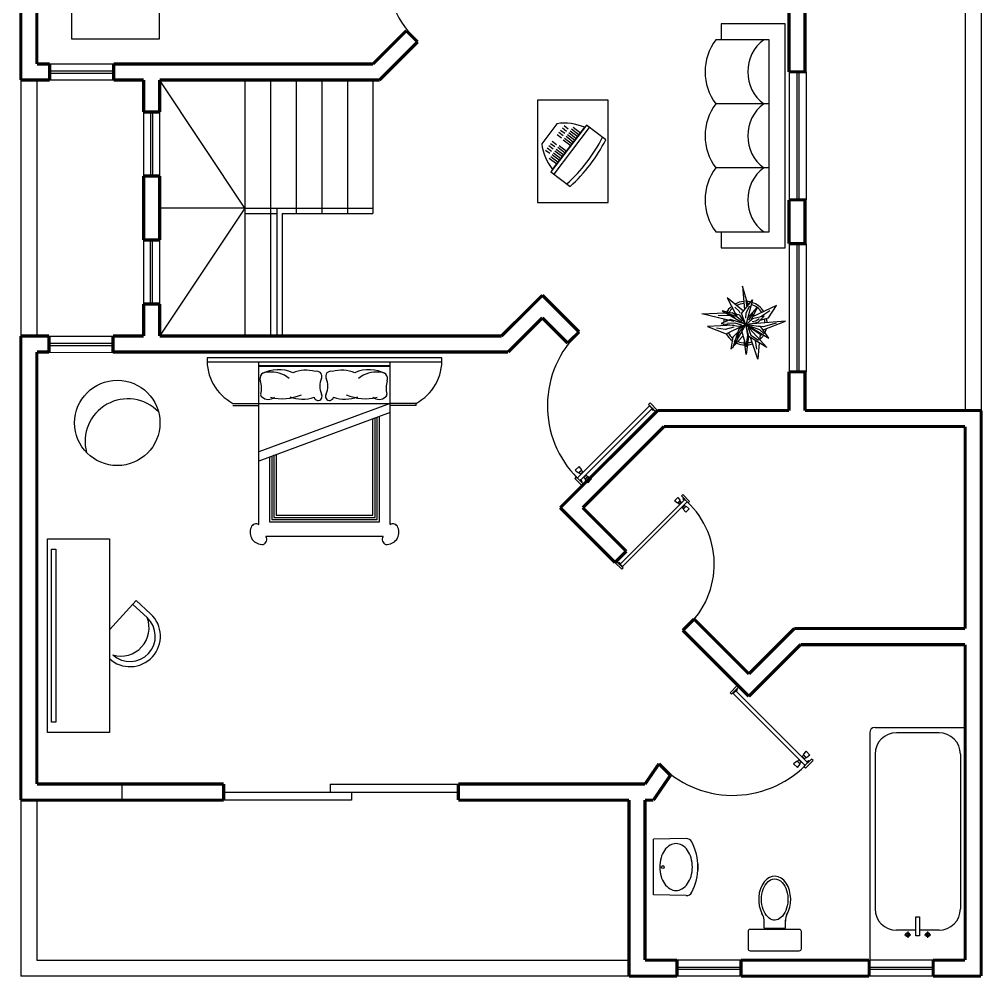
# Model space of a CAD drawing. Header units: millimetres. Extents: x -54.3 to 12.1, y 152.8 to 185.4.
# Drawn here: x -43.25 to -34.22, y 160.09 to 169.07 of the extents above; entities that cross this region are included whole.
import ezdxf

# ---------------------------------------------------------------- set-up
doc = ezdxf.new("R2010")
doc.units = ezdxf.units.MM
doc.header["$LTSCALE"] = 2
for name, color, linetype in [('AUXILIARES', 210, 'Continuous'), ('MUEBLES', 8, 'Continuous'), ('MUEBLES1', 3, 'Continuous'), ('MUROS', 30, 'Continuous'), ('NIVELES', 3, 'Continuous'), ('PISO INTERIOR', 41, 'Continuous'), ('PUERTAS', 47, 'Continuous'), ('SANITARIO', 4, 'Continuous'), ('VENTANAS', 170, 'Continuous')]:
    doc.layers.add(name, color=color, linetype=linetype)

# ---------------------------------------------------------------- blocks, each defined once
blk = doc.blocks.new('w.c.')
at = {"linetype": 'Continuous'}
for p, q in [((0.2125, 0.1), (0.2897, 0.1)), ((0.2125, 0.1), (0.2125, -0.1)), ((0.2125, -0.1), (0.2862, -0.1))]:
    blk.add_line(p, q, dxfattribs=at)
blk.add_lwpolyline([(0, -0.23, 0.414214), (0.02, -0.25), (0.18, -0.25, 0.414214), (0.2, -0.23), (0.2, 0.23, 0.414214), (0.18, 0.25), (0.02, 0.25, 0.414214), (0, 0.23)], format="xyb", close=True, dxfattribs=at)
for centre, radius, start, end in [((0.2806, 0.2293), 0.1296, 274.01365, 301.6805), ((0.2823, -0.2271), 0.1272, 56.86967, 91.7768)]:
    blk.add_arc(centre, radius, start, end, dxfattribs=at)
blk.add_ellipse((0.4816, 0), major_axis=(0.2184, 0), ratio=0.686877, start_param=3.984849, end_param=8.508545, dxfattribs=at)
blk.add_open_spline([(0.675, 0), (0.675, 0.0265), (0.6603, 0.0548), (0.5924, 0.11), (0.5229, 0.129), (0.3917, 0.1188), (0.3332, 0.0882), (0.2797, 0.0161), (0.2818, -0.0237), (0.3418, -0.0946), (0.404, -0.1222), (0.536, -0.1273), (0.6032, -0.1049), (0.6634, -0.0495), (0.675, -0.0241), (0.675, 0)], degree=3, knots=[0, 0, 0, 0, 0.704265, 0.704265, 1.691887, 1.691887, 2.67951, 2.67951, 3.667132, 3.667132, 4.654754, 4.654754, 5.642376, 5.642376, 6.283185, 6.283185, 6.283185, 6.283185], dxfattribs=at)
blk = doc.blocks.new('LAVABO 3')
at = {"color": 0, "linetype": 'ByBlock', "lineweight": -2}
for p, q in [((0, -0.2607), (0, 0.2607)), ((0.3068, -0.2676), (0, -0.2607))]:
    blk.add_line(p, q, dxfattribs=at)
blk.add_lwpolyline([(0.36, -0.2357, 0.238549), (0.36, 0.2357, 0.288834), (0.3068, 0.2676), (-0.0004, 0.2607)], format="xyb", dxfattribs=at)
for points in [[(-0.0004, 0.2607), (0, 0.2607)], [(0.4154, 0.0294), (0.4154, -0.0294)], [(0, -0.2607), (-0.0004, -0.2607)]]:
    blk.add_lwpolyline(points, dxfattribs=at)
blk.add_lwpolyline([(0.2113, 0.2202, 0.134951), (0.1559, 0.205, 0.106881), (0.1031, 0.1559, 0.082053), (0.0706, 0.0877, 0.070327), (0.0583, 0.0005, 0.070327), (0.0706, -0.0866, 0.082053), (0.1031, -0.1548, 0.106881), (0.1559, -0.2039, 0.134951), (0.2113, -0.2191, 0.134951), (0.2667, -0.2039, 0.106881), (0.3195, -0.1548, 0.082053), (0.352, -0.0866, 0.070327), (0.3643, 0.0005, 0.070327), (0.352, 0.0877, 0.082053), (0.3195, 0.1559, 0.106881), (0.2667, 0.205, 0.134951)], format="xyb", close=True, dxfattribs=at)
blk.add_circle((0.0871, 0.0005), 0.0131, dxfattribs=at)
blk.add_arc((0.3081, -0.2094), 0.0582, 268.72364, 333.16579, dxfattribs=at)
blk = doc.blocks.new('A$C15EC6395')
at = {"layer": 'MUEBLES1', "ltscale": 0.5}
for p, q in [((0, 0.9583), (0, 0)), ((0.6622, 0.9583), (0, 0.9583)), ((0.6622, 0), (0.6622, 0.9583)), ((0.5382, 0.6707), (0.3574, 0.8085)), ((0.5081, 0.6937), (0.1748, 0.2562)), ((0.2049, 0.2332), (0.5382, 0.6707)), ((0.5224, 0.6499), (0.2208, 0.254)), ((0.5138, 0.4927), (0.4435, 0.5463)), ((0.5269, 0.5099), (0.4565, 0.5635)), ((0.54, 0.527), (0.4696, 0.5806)), ((0.553, 0.5442), (0.4827, 0.5978)), ((0.4615, 0.4241), (0.3912, 0.4777)), ((0.4746, 0.4413), (0.4043, 0.4948)), ((0.4877, 0.4584), (0.4173, 0.512)), ((0.5007, 0.4756), (0.4304, 0.5292)), ((0.5578, 0.4253), (0.5176, 0.456)), ((0.5736, 0.4462), (0.5334, 0.4768)), ((0.5895, 0.467), (0.5493, 0.4976)), ((0.0241, 0.371), (0.2049, 0.2332)), ((0.3831, 0.3212), (0.3128, 0.3747)), ((0.3962, 0.3383), (0.3258, 0.3919)), ((0.4092, 0.3555), (0.3389, 0.4091)), ((0.4223, 0.3726), (0.352, 0.4262)), ((0.481, 0.2204), (0.6239, 0.4079)), ((0.526, 0.3837), (0.4858, 0.4143)), ((0.5419, 0.4045), (0.5017, 0.4351)), ((0.3308, 0.2525), (0.2605, 0.3061)), ((0.3439, 0.2697), (0.2736, 0.3233)), ((0.357, 0.2868), (0.2866, 0.3404)), ((0.37, 0.304), (0.2997, 0.3576)), ((0.4308, 0.2587), (0.3906, 0.2893)), ((0.4467, 0.2795), (0.4065, 0.3101)), ((0.4625, 0.3003), (0.4223, 0.331)), ((0.4784, 0.3212), (0.4382, 0.3518)), ((0.4149, 0.2378), (0.3747, 0.2685)), ((0, 0), (0.6622, 0))]:
    blk.add_line(p, q, dxfattribs=at)
for centre, radius, start, end in [((1.3705, -0.3091), 1.5084, 132.19334, 153.20162), ((1.4007, -0.3321), 1.5084, 132.19334, 153.20162), ((0.1321, 0.3439), 0.496, 7.41908, 38.09648), ((0.4122, 0.7116), 0.496, 247.29849, 277.97589)]:
    blk.add_arc(centre, radius, start, end, dxfattribs=at)
blk = doc.blocks.new('A$C26F76128')
at = {"rotation": 270}
blk.add_blockref('A$C15EC6395', (0, 0.6622), dxfattribs=at)
blk = doc.blocks.new('Sillon3p')
for p, q in [((-0.32, 0.2696), (0.18, 0.2696)), ((-0.32, -0.3304), (0.18, -0.3304))]:
    blk.add_line(p, q)
blk.add_lwpolyline([(0.13, 0.8696), (0.13, 1.0196), (-0.47, 1.0196), (-0.47, -1.0804), (0.13, -1.0804), (0.13, -0.9304)])
blk.add_lwpolyline([(-0.32, -0.9304), (0.18, -0.9304, 0.333333), (0.18, -0.3304, 0.333333), (0.18, 0.2696, 0.333333), (0.18, 0.8696), (-0.32, 0.8696)], format="xyb", close=True)
blk.add_lwpolyline([(-0.27, -0.9304, 0.5), (-0.27, -0.3304, 0.5), (-0.27, 0.2696, 0.5), (-0.27, 0.8696)], format="xyb")
blk = doc.blocks.new('A$C2A0151CE')
at = {"layer": 'NIVELES', "ltscale": 0.5}
blk.add_blockref('Sillon3p', (0.47, 1.0804), dxfattribs=at)
blk = doc.blocks.new('A$C03F75DDD')
at = {"rotation": 270}
blk.add_blockref('A$C2A0151CE', (0, 0.75), dxfattribs=at)
blk = doc.blocks.new('maceta')
for p, q in [((-0.1323, 0.174), (-0.1194, 0.3278)), ((-0.1194, 0.3278), (-0.0485, 0.1231)), ((-0.0321, 0.1131), (-0.0092, 0.2818)), ((-0.0092, 0.2818), (0.0056, 0.1578)), ((-0.0126, 0.0082), (-0.2044, 0.2177)), ((-0.2044, 0.2177), (-0.0352, 0.115)), ((-0.1083, 0.2321), (-0.0969, 0.1525)), ((-0.0098, 0.2117), (-0.0248, 0.1004)), ((0.0307, 0.07), (-0.0098, 0.2117)), ((0.1144, 0.2189), (-0.0035, 0.0092)), ((0.1341, 0.2333), (0.0248, 0.114)), ((0.0585, 0.0451), (0.1144, 0.2189)), ((0.1142, 0.1215), (0.1341, 0.2333)), ((-0.014, 0.0064), (-0.2212, 0.1304)), ((-0.2212, 0.1304), (-0.1476, 0.0232)), ((-0.1393, 0.0917), (-0.135, 0.1419)), ((-0.0244, 0.0127), (-0.1393, 0.0917)), ((-0.0522, 0.1002), (-0.1243, 0.1501)), ((-0.0275, 0.0343), (-0.0522, 0.1002)), ((-0.0352, 0.115), (-0.0092, 0.01)), ((-0.0248, 0.1004), (-0.0087, 0.0101)), ((0.0248, 0.114), (0.0242, 0.1121)), ((0.079, 0.1304), (0.0495, 0.0675)), ((0.0794, 0.1158), (0.0592, 0.0962)), ((0.068, 0.0746), (0.1142, 0.1215)), ((0.0997, 0.1649), (0.0794, 0.1158)), ((-0.1675, 0.0522), (-0.3778, -0.0301)), ((-0.2896, -0.0122), (-0.1691, 0.023)), ((-0.1355, 0.0498), (-0.1787, 0.0899)), ((-0.1691, 0.023), (-0.1207, 0.0169)), ((-0.1476, 0.0232), (-0.015, 0.0036)), ((-0.0473, 0.0183), (-0.1355, 0.0498)), ((-0.0149, 0.001), (-0.1232, -0.0204)), ((-0.0008, 0.0067), (0.0585, 0.0451)), ((0, 0), (0.1377, -0.0462)), ((0.0587, 0.0179), (0.0002, 0.0042)), ((0.1788, 0.0892), (0.0061, 0.0056)), ((0.0495, 0.0675), (0.0172, 0.0253)), ((0.0956, -0.0129), (0.0336, 0.0035)), ((0.2257, -0.0084), (0.0587, 0.0179)), ((0.1072, 0.027), (0.1861, 0.0475)), ((0.1103, 0.0066), (0.3541, 0.0208)), ((0.3541, 0.0208), (0.1788, 0.0892)), ((0.1861, 0.0475), (0.2703, 0.0347)), ((-0.3778, -0.0301), (-0.0308, -0.0022)), ((-0.2188, -0.0599), (-0.2933, -0.1767)), ((-0.2933, -0.1767), (-0.0686, -0.0707)), ((-0.2309, -0.1274), (-0.1466, -0.0692)), ((-0.1403, -0.0379), (-0.2188, -0.0599)), ((-0.1232, -0.0204), (-0.1781, -0.0766)), ((-0.1781, -0.0766), (-0.0692, -0.0509)), ((-0.1318, -0.0508), (-0.1011, -0.0307)), ((-0.115, -0.16), (-0.0496, -0.034)), ((-0.0238, -0.0586), (-0.115, -0.16)), ((-0.1011, -0.0307), (-0.0667, -0.0246)), ((-0.0713, -0.1009), (-0.0298, -0.0399)), ((-0.0699, -0.2291), (-0.0094, -0.005)), ((-0.0692, -0.0509), (-0.0132, -0.0026)), ((-0.0069, -0.1046), (-0.0022, -0.057)), ((-0.0045, -0.0048), (0.0333, -0.1019)), ((-0.0031, -0.004), (0.0515, -0.0873)), ((0.217, -0.1251), (-0.0006, -0.0014)), ((0.077, -0.0743), (0.0279, -0.0311)), ((0.0515, -0.0873), (0.217, -0.1251)), ((0.0948, -0.103), (0.0755, -0.0832)), ((0.1596, -0.101), (0.077, -0.0743)), ((0.1192, -0.1121), (0.0808, -0.0777)), ((0.0952, -0.0578), (0.1274, -0.0805)), ((0.1708, -0.0123), (0.0956, -0.0129)), ((0.1073, -0.0269), (0.405, -0.0972)), ((0.1274, -0.0805), (0.2543, -0.0816)), ((0.1377, -0.0462), (0.2257, -0.0084)), ((0.0333, -0.1019), (-0.0699, -0.2291)), ((-0.039, -0.1701), (-0.0069, -0.1046)), ((-0.0283, -0.1778), (0.0248, -0.3581)), ((-0.0048, -0.2234), (-0.0149, -0.1612)), ((0.0248, -0.3581), (0.0058, -0.1358)), ((0.0165, -0.1225), (0.1675, -0.2484)), ((0.0464, -0.104), (0.057, -0.1221)), ((0.057, -0.1221), (0.0976, -0.1594)), ((0.1675, -0.2484), (0.0948, -0.103)), ((0.405, -0.0972), (0.1192, -0.1121))]:
    blk.add_line(p, q)
blk.add_circle((-0.0073, 0.0025), 0.00774)
at = {"layer": 'MUEBLES'}
for radius, start, end in [(0.2042, 95.44307, 109.2059), (0.2042, 65.85737, 89.11422), (0.2042, 131.1899, 146.8264), (0.1842, 137.32542, 146.57843), (0.1842, 96.90338, 109.21627), (0.1842, 67.9358, 88.27383), (0.1842, 59.11516, 59.45767), (0.1842, 29.18399, 50.22066), (0.2042, 28.85454, 53.37334), (0.2042, 154.16859, 165.89112), (0.1842, 157.78394, 161.32272), (0.1842, 2.70915, 6.55376), (0.2042, 1.55192, 6.23857), (0.2042, 181.68292, 192.64499), (0.1842, 181.36559, 192.31571), (0.1842, 349.49494, 354.66745), (0.2042, 349.22161, 357.67927), (0.2042, 212.62095, 252.47448), (0.1842, 213.42498, 252.21304), (0.1842, 273.94211, 296.35906), (0.1842, 310.71582, 327.0887), (0.2042, 309.30525, 331.05428), (0.2042, 255.56589, 265.56906), (0.1842, 258.44955, 263.18394), (0.2042, 274.03333, 298.81446)]:
    blk.add_arc((-0.0019, -0.0103), radius, start, end, dxfattribs=at)
blk = doc.blocks.new('A$C24DB07CB')
at = {"layer": 'NIVELES', "ltscale": 0.5}
blk.add_blockref('maceta', (0.3778, 0.3581), dxfattribs=at)
blk = doc.blocks.new('A$C0BB47299')
blk.add_blockref('A$C24DB07CB', (0, 0))

msp = doc.modelspace()

# ---------------------------------------------------------------- linework, layer by layer
at = {"color": 8, "linetype": 'Continuous'}
for p, q in [((-37.345, 165.4464), (-38.0182, 164.7728)), ((-37.3379, 165.4747), (-37.3521, 165.4606)), ((-37.3521, 165.4606), (-37.2814, 165.3899)), ((-37.3202, 165.4217), (-37.345, 165.4464)), ((-37.2672, 165.404), (-37.3379, 165.4747)), ((-37.9935, 164.7481), (-37.3202, 165.4217)), ((-37.3167, 165.4252), (-37.3238, 165.4182)), ((-37.3238, 165.4182), (-37.3096, 165.404)), ((-37.3026, 165.4111), (-37.3167, 165.4252)), ((-37.3096, 165.404), (-37.3026, 165.4111)), ((-37.2814, 165.3899), (-37.2672, 165.404)), ((-38.0041, 164.8789), (-38.0395, 164.8435)), ((-38.0395, 164.8435), (-38.0076, 164.8188)), ((-38.0076, 164.8188), (-37.9794, 164.8471)), ((-37.9794, 164.8471), (-38.0041, 164.8789)), ((-37.9811, 164.8418), (-38.0023, 164.8205)), ((-38.0023, 164.8205), (-37.99, 164.8082)), ((-37.99, 164.8082), (-37.9688, 164.8294)), ((-37.9688, 164.8294), (-37.9811, 164.8418)), ((-37.9581, 164.7764), (-37.9369, 164.7976)), ((-37.9369, 164.7976), (-37.9246, 164.7852)), ((-38.0308, 164.7818), (-38.0449, 164.7677)), ((-38.0449, 164.7677), (-37.9742, 164.697)), ((-37.9601, 164.7111), (-38.0308, 164.7818)), ((-37.9884, 164.7536), (-37.9955, 164.7465)), ((-37.9955, 164.7465), (-37.9813, 164.7324)), ((-37.9742, 164.7394), (-37.9884, 164.7536)), ((-37.9813, 164.7324), (-37.9742, 164.7394)), ((-37.9742, 164.697), (-37.9601, 164.7111)), ((-37.9458, 164.764), (-37.9581, 164.7764)), ((-37.9475, 164.7587), (-37.9193, 164.787)), ((-37.9228, 164.7269), (-37.9475, 164.7587)), ((-37.9246, 164.7852), (-37.9458, 164.764)), ((-37.8874, 164.7622), (-37.9228, 164.7269)), ((-37.9193, 164.787), (-37.8874, 164.7622)), ((-37.014, 164.5695), (-37.6199, 163.9633)), ((-37.5976, 163.941), (-36.9917, 164.5473)), ((-37.1095, 164.5568), (-37.0776, 164.5886)), ((-37.0808, 164.5345), (-37.1095, 164.5568)), ((-37.0554, 164.56), (-37.0808, 164.5345)), ((-37.0776, 164.5886), (-37.0554, 164.56)), ((-37.076, 164.5361), (-37.057, 164.5552)), ((-37.0649, 164.525), (-37.076, 164.5361)), ((-37.0458, 164.5441), (-37.0649, 164.525)), ((-37.057, 164.5552), (-37.0458, 164.5441)), ((-37.0313, 164.6155), (-37.0441, 164.6028)), ((-37.0441, 164.6028), (-36.9804, 164.5391)), ((-36.9677, 164.5519), (-37.0313, 164.6155)), ((-37.025, 164.5837), (-37.0313, 164.5773)), ((-37.0313, 164.5773), (-37.0186, 164.5646)), ((-37.0122, 164.571), (-37.025, 164.5837)), ((-37.0186, 164.5646), (-37.0122, 164.571)), ((-36.9804, 164.5391), (-36.9677, 164.5519)), ((-37.0172, 164.5154), (-37.0363, 164.4963)), ((-37.0363, 164.4963), (-37.0251, 164.4852)), ((-37.0013, 164.5059), (-37.0267, 164.4804)), ((-37.0267, 164.4804), (-37.0044, 164.4518)), ((-37.0251, 164.4852), (-37.006, 164.5043)), ((-37.006, 164.5043), (-37.0172, 164.5154)), ((-37.0044, 164.4518), (-36.9726, 164.4836)), ((-36.9726, 164.4836), (-37.0013, 164.5059)), ((-37.6549, 163.9919), (-37.6676, 163.9792)), ((-37.5913, 163.9283), (-37.6549, 163.9919)), ((-37.6676, 163.9792), (-37.604, 163.9156)), ((-37.6295, 163.9792), (-37.6358, 163.9728)), ((-37.6358, 163.9728), (-37.6231, 163.9601)), ((-37.6167, 163.9665), (-37.6295, 163.9792)), ((-37.6231, 163.9601), (-37.6167, 163.9665)), ((-37.6199, 163.9633), (-37.5976, 163.941)), ((-37.604, 163.9156), (-37.5913, 163.9283)), ((-36.5182, 162.8297), (-36.5889, 162.759)), ((-36.5747, 162.7449), (-36.504, 162.8156)), ((-36.504, 162.8156), (-36.5182, 162.8297)), ((-36.5889, 162.759), (-36.5747, 162.7449)), ((-36.5358, 162.7767), (-36.5606, 162.7519)), ((-36.5606, 162.7519), (-35.887, 162.0787)), ((-36.5252, 162.7944), (-36.5394, 162.7802)), ((-36.5394, 162.7802), (-36.5323, 162.7731)), ((-35.8622, 162.1034), (-36.5358, 162.7767)), ((-36.5323, 162.7731), (-36.5182, 162.7873)), ((-36.5182, 162.7873), (-36.5252, 162.7944)), ((-35.9011, 162.1777), (-35.8764, 162.2095)), ((-35.8764, 162.2095), (-35.841, 162.1742)), ((-35.9612, 162.1176), (-35.993, 162.0928)), ((-35.993, 162.0928), (-35.9577, 162.0575)), ((-35.9329, 162.0893), (-35.9612, 162.1176)), ((-35.9577, 162.0575), (-35.9329, 162.0893)), ((-35.9435, 162.1282), (-35.9559, 162.1158)), ((-35.9559, 162.1158), (-35.9347, 162.0946)), ((-35.9223, 162.107), (-35.9435, 162.1282)), ((-35.9347, 162.0946), (-35.9223, 162.107)), ((-35.9117, 162.16), (-35.8994, 162.1724)), ((-35.8905, 162.1388), (-35.9117, 162.16)), ((-35.8728, 162.1494), (-35.9011, 162.1777)), ((-35.8994, 162.1724), (-35.8782, 162.1512)), ((-35.8253, 162.1368), (-35.896, 162.0661)), ((-35.8782, 162.1512), (-35.8905, 162.1388)), ((-35.8819, 162.052), (-35.8112, 162.1227)), ((-35.841, 162.1742), (-35.8728, 162.1494)), ((-35.8536, 162.1227), (-35.8677, 162.1086)), ((-35.8677, 162.1086), (-35.8606, 162.1015)), ((-35.8606, 162.1015), (-35.8465, 162.1156)), ((-35.8465, 162.1156), (-35.8536, 162.1227)), ((-35.8112, 162.1227), (-35.8253, 162.1368)), ((-35.896, 162.0661), (-35.8819, 162.052))]:
    msp.add_line(p, q, dxfattribs=at)
for centre, radius, start, end in [((-38.8553, 169.5511), 0.9574, 134.93775, 226.28425), ((-37.3432, 165.4482), 0.9574, 133.6535, 225), ((-37.5393, 163.9638), 0.8024, 309.28531, 46.79399)]:
    msp.add_arc(centre, radius, start, end, dxfattribs=at)
for centre, major_axis in [((-37.3432, 165.4482), (0.0025, 0)), ((-37.5992, 163.9394), (-0.00225, 0)), ((-36.5624, 162.7537), (0, 0.0025))]:
    msp.add_ellipse(centre, major_axis=major_axis, ratio=1, dxfattribs=at)
at = {"layer": 'AUXILIARES'}
for p, q in [((-38.0746, 164.5982), (-38.0747, 164.5983)), ((-42.2854, 161.7522), (-42.2854, 161.9022)), ((-40.3354, 161.9022), (-40.3354, 161.8272))]:
    msp.add_line(p, q, dxfattribs=at)
at = {"layer": 'MUEBLES'}
for p, q in [((-39.2892, 165.8974), (-41.4902, 165.8974)), ((-39.2892, 165.857), (-41.4902, 165.857)), ((-41.0054, 164.3342), (-41.0054, 165.857)), ((-39.774, 165.8225), (-41.0054, 165.8225)), ((-41.0054, 165.8201), (-39.774, 165.8201)), ((-39.774, 164.3342), (-39.774, 165.857)), ((-41.2478, 165.4712), (-41.0054, 165.4712)), ((-41.2478, 165.451), (-41.0054, 165.451)), ((-39.774, 165.4712), (-41.0054, 165.0166)), ((-41.0054, 165.4712), (-39.774, 165.4712)), ((-39.5316, 165.4712), (-39.774, 165.4712)), ((-39.5316, 165.451), (-39.774, 165.451)), ((-39.5316, 165.451), (-39.5316, 165.4712)), ((-39.774, 165.3851), (-41.0047, 164.9307)), ((-39.8952, 164.3816), (-39.8952, 165.3403)), ((-39.875, 164.3614), (-39.875, 165.3478)), ((-39.9356, 164.422), (-39.9356, 165.3254)), ((-39.9154, 164.4018), (-39.9154, 165.3329)), ((-40.864, 164.9901), (-40.864, 164.4018)), ((-40.8438, 164.9901), (-40.8438, 164.422)), ((-40.9044, 164.9678), (-40.9044, 164.3614)), ((-40.8842, 164.9752), (-40.8842, 164.3816)), ((-40.9044, 164.3614), (-39.875, 164.3614)), ((-40.8842, 164.3816), (-39.8952, 164.3816)), ((-40.864, 164.4018), (-39.9154, 164.4018)), ((-40.8438, 164.422), (-39.9356, 164.422)), ((-39.841, 164.2223), (-40.9384, 164.2223)), ((-42.1536, 163.6217), (-42.4051, 163.3489)), ((-42.0517, 163.4632), (-42.1858, 163.5868)), ((-42.0195, 163.4981), (-42.1536, 163.6217))]:
    msp.add_line(p, q, dxfattribs=at)
for points in [[(-42.7574, 172.6649), (-41.9399, 172.6649), (-41.9399, 168.8836), (-42.7574, 168.8836)], [(-42.986, 164.2009), (-42.4051, 164.2009), (-42.4051, 162.3863), (-42.986, 162.3863)], [(-42.9093, 162.4841), (-42.9493, 162.4841), (-42.9493, 164.105), (-42.9093, 164.105)]]:
    msp.add_lwpolyline(points, close=True, dxfattribs=at)
msp.add_circle((-42.3315, 165.2879), 0.4, dxfattribs=at)
for centre, radius, start, end in [((-41.0327, 165.8754), 0.4579, 177.24186, 241.97878), ((-39.7467, 165.8754), 0.4579, 298.02122, 2.75814), ((-40.9337, 165.7029), 0.0614, 75.46376, 200.22184), ((-40.8202, 165.4645), 0.3225, 65.70354, 118.87454), ((-40.8854, 165.5118), 0.2527, 49.75804, 97.48421), ((-40.5647, 165.4506), 0.3315, 74.48819, 111.75178), ((-40.462, 165.7243), 0.0479, 335.85147, 107.03497), ((-40.2604, 165.6317), 0.174, 155.18631, 204.81369), ((-40.3307, 165.7243), 0.0479, 72.96503, 204.14853), ((-40.5323, 165.6317), 0.174, 335.18631, 24.81369), ((-40.228, 165.4506), 0.3315, 68.24822, 105.51181), ((-39.9724, 165.4645), 0.3225, 61.12546, 114.29646), ((-39.9073, 165.5118), 0.2527, 82.51579, 130.24196), ((-39.859, 165.7029), 0.0614, 339.77816, 104.53624), ((-41.1784, 165.6142), 0.1988, 343.75922, 19.82307), ((-39.6143, 165.6142), 0.1988, 160.17693, 196.24078), ((-40.9638, 165.5529), 0.0244, 166.32405, 240.10168), ((-40.914, 165.6035), 0.0948, 229.18744, 307.11988), ((-40.7856, 165.9724), 0.4578, 256.14812, 292.99346), ((-40.5954, 165.8593), 0.3485, 250.02876, 288.03053), ((-40.4502, 165.5372), 0.0384, 194.03413, 33.8616), ((-40.3424, 165.5372), 0.0384, 146.1384, 345.96587), ((-40.1973, 165.8593), 0.3485, 251.96947, 289.97124), ((-40.0071, 165.9724), 0.4578, 247.00654, 283.85188), ((-39.8787, 165.6035), 0.0948, 232.88012, 310.81256), ((-39.8288, 165.5529), 0.0244, 299.89832, 13.67595), ((-42.2331, 165.1138), 0.4, 43.94746, 194.99244), ((-40.9736, 164.2628), 0.114, 156.10329, 275.20517), ((-41.0312, 164.292), 0.0495, 57.77422, 159.93221), ((-39.8058, 164.2628), 0.114, 264.79483, 23.89671), ((-39.7482, 164.292), 0.0495, 20.06779, 122.22578), ((-40.9802, 164.1959), 0.0495, 290.06779, 32.32254), ((-39.7992, 164.1959), 0.0495, 147.67746, 249.93221), ((-42.2128, 163.2884), 0.2852, 227.3345, 47.33447), ((-42.2128, 163.2884), 0.2377, 227.3345, 47.33446), ((-42.2977, 163.3666), 0.2642, 253.2425, 21.426)]:
    msp.add_arc(centre, radius, start, end, dxfattribs=at)
at = {"layer": 'MUROS'}
for p, q in [((-34.3854, 170.7074), (-34.3854, 165.404)), ((-34.2354, 170.7074), (-34.2354, 165.404)), ((-42.9655, 168.6522), (-42.3655, 168.6522)), ((-43.2354, 168.5022), (-43.2354, 166.1022)), ((-43.0854, 168.5022), (-43.0854, 166.1022)), ((-42.9655, 168.5876), (-42.3655, 168.5876)), ((-42.9655, 168.5876), (-42.3655, 168.5876)), ((-42.9655, 168.5676), (-42.3655, 168.5676)), ((-42.9655, 168.5022), (-42.3655, 168.5022)), ((-36.0354, 168.5783), (-36.0354, 167.3783)), ((-35.8754, 168.5783), (-35.8754, 167.3783)), ((-42.0854, 168.2022), (-42.0854, 167.6022)), ((-42.0204, 168.2022), (-42.0204, 167.6022)), ((-42.0004, 168.2022), (-42.0004, 167.6022)), ((-42.0004, 168.2022), (-42.0004, 167.6022)), ((-41.9354, 168.2022), (-41.9354, 167.6022)), ((-42.0854, 167.0022), (-42.0854, 166.4022)), ((-41.9354, 167.0022), (-41.9354, 166.4022)), ((-36.0354, 166.9671), (-36.0354, 165.7671)), ((-35.8754, 166.9671), (-35.8754, 165.7671)), ((-42.9726, 166.1022), (-42.3726, 166.1022)), ((-42.9726, 165.9522), (-42.3726, 165.9489)), ((-43.2354, 161.7522), (-43.2354, 160.1022)), ((-43.0854, 161.7522), (-43.0854, 160.2522)), ((-43.0854, 160.2522), (-37.5354, 160.2522)), ((-36.4854, 160.2522), (-37.0854, 160.2522)), ((-34.6854, 160.2522), (-35.2801, 160.2522)), ((-37.5354, 160.1022), (-43.2354, 160.1022)), ((-36.4854, 160.1022), (-37.0854, 160.1022)), ((-34.6854, 160.1022), (-35.2854, 160.1022))]:
    msp.add_line(p, q, dxfattribs=at)
at = {"layer": 'MUROS', "const_width": 0.03}
for points in [[(-43.2354, 176.1022), (-43.2354, 168.5022)], [(-43.0854, 173.0022), (-43.0854, 168.6522)], [(-36.0354, 169.1294), (-36.0354, 168.5783)], [(-35.8854, 169.1294), (-35.8854, 168.5783)], [(-39.9354, 168.6522), (-39.6227, 168.9649)], [(-39.517, 168.8591), (-39.6222, 168.9644)], [(-39.8739, 168.5022), (-39.517, 168.8591)], [(-43.0854, 168.6522), (-42.9655, 168.6522)], [(-42.9655, 168.5022), (-42.9655, 168.6526)], [(-42.3655, 168.5022), (-42.3655, 168.6526)], [(-42.3655, 168.6522), (-39.9354, 168.6522)], [(-36.0354, 168.5783), (-35.8754, 168.5783)], [(-43.2354, 168.5022), (-42.9655, 168.5022)], [(-42.3655, 168.5022), (-42.0854, 168.5022)], [(-42.0854, 168.5022), (-42.0854, 168.2022)], [(-41.9354, 168.5022), (-39.8739, 168.5022)], [(-41.9354, 168.5022), (-41.9354, 168.2022)], [(-42.0854, 168.2022), (-41.9354, 168.2022)], [(-42.0854, 167.6022), (-41.9354, 167.6022)], [(-42.0854, 167.6022), (-42.0854, 167.0022)], [(-41.9354, 167.6022), (-41.9354, 167.0022)], [(-36.0354, 167.3783), (-35.8754, 167.3783)], [(-36.0354, 167.3783), (-36.0354, 166.9671)], [(-35.8854, 167.3783), (-35.8854, 166.9671)], [(-42.0854, 167.0022), (-41.9354, 167.0022)], [(-36.0354, 166.9671), (-35.8754, 166.9671)], [(-38.7304, 166.1022), (-38.3475, 166.4843)], [(-38.0038, 166.1406), (-38.3475, 166.4843)], [(-42.0854, 166.4022), (-41.9354, 166.4022)], [(-42.0854, 166.4022), (-42.0854, 166.1022)], [(-41.9354, 166.4022), (-41.9354, 166.1022)], [(-38.6684, 165.9522), (-38.3479, 166.2726)], [(-38.1106, 166.0353), (-38.3479, 166.2726)], [(-38.0038, 166.1406), (-38.1106, 166.0353)], [(-43.2354, 166.1022), (-43.2354, 161.7522)], [(-43.2354, 166.1022), (-42.9726, 166.1022)], [(-42.9726, 165.9489), (-42.9726, 166.1022)], [(-42.3726, 165.9489), (-42.3726, 166.1022)], [(-42.3726, 166.1022), (-42.0854, 166.1022)], [(-41.9354, 166.1022), (-38.7304, 166.1022)], [(-43.0854, 165.9522), (-43.0854, 161.9022)], [(-43.0854, 165.9522), (-42.9726, 165.9522)], [(-42.3726, 165.9522), (-38.6684, 165.9522)], [(-36.0354, 165.7671), (-35.8754, 165.7671)], [(-36.0354, 165.7671), (-36.0354, 165.404)], [(-35.8854, 165.7671), (-35.8854, 165.404)], [(-38.1807, 164.4923), (-37.2672, 165.404)], [(-37.2672, 165.404), (-36.0354, 165.404)], [(-35.8854, 165.404), (-34.2354, 165.404)], [(-34.2354, 165.404), (-34.2354, 160.1022)], [(-37.9692, 164.4928), (-37.208, 165.254)], [(-37.208, 165.254), (-34.3854, 165.254)], [(-34.3854, 165.254), (-34.3854, 163.3601)], [(-37.6676, 163.9792), (-38.1807, 164.4923)], [(-37.5616, 164.0853), (-37.9692, 164.4928)], [(-37.5616, 164.0853), (-37.6676, 163.9792)], [(-36.9252, 163.4489), (-37.0312, 163.3428)], [(-36.412, 162.9357), (-36.9252, 163.4489)], [(-36.5182, 162.8297), (-37.0312, 163.3428)], [(-36.412, 162.9357), (-35.9867, 163.3601)], [(-35.9867, 163.3601), (-34.3854, 163.3601)], [(-36.413, 162.7246), (-35.9275, 163.2101)], [(-35.9275, 163.2101), (-34.3854, 163.2101)], [(-34.3854, 163.2101), (-34.3854, 160.2522)], [(-36.5182, 162.8297), (-36.413, 162.7246)], [(-37.3854, 161.9022), (-37.255, 162.0928)], [(-37.255, 162.0928), (-37.1471, 161.9849)], [(-37.3063, 161.7522), (-37.1471, 161.9849)], [(-43.0854, 161.9022), (-41.3354, 161.9022)], [(-41.3354, 161.9022), (-41.3354, 161.7522)], [(-39.1354, 161.9022), (-39.1354, 161.7522)], [(-39.1354, 161.9022), (-37.3854, 161.9022)], [(-43.2354, 161.7522), (-41.3354, 161.7522)], [(-39.1354, 161.7522), (-37.5354, 161.7522)], [(-37.5354, 161.7522), (-37.5354, 160.1022)], [(-37.3854, 161.7522), (-37.3854, 160.2522)], [(-37.3854, 161.7522), (-37.3063, 161.7522)], [(-37.3854, 160.2522), (-37.0854, 160.2522)], [(-37.0854, 160.2522), (-37.0854, 160.1022)], [(-36.4854, 160.2522), (-36.4854, 160.1022)], [(-36.4854, 160.2522), (-35.2854, 160.2522)], [(-35.2854, 160.2522), (-35.2854, 160.1022)], [(-34.6854, 160.2522), (-34.6854, 160.1022)], [(-34.6854, 160.2522), (-34.3854, 160.2522)], [(-37.5354, 160.1022), (-37.0854, 160.1022)], [(-36.4854, 160.1022), (-35.2854, 160.1022)], [(-34.6854, 160.1022), (-34.2354, 160.1022)]]:
    msp.add_lwpolyline(points, dxfattribs=at)
at = {"layer": 'MUROS'}
msp.add_arc((-36.5624, 162.7537), 0.9574, 223.6535, 315, dxfattribs=at)
at = {"layer": 'PISO INTERIOR'}
for p, q in [((-41.1354, 167.3022), (-41.9354, 168.5022)), ((-41.1354, 168.5022), (-41.1354, 166.1022)), ((-40.8954, 168.5022), (-40.8954, 166.1022)), ((-40.6554, 168.5022), (-40.6554, 167.2522)), ((-40.4154, 168.5022), (-40.4154, 167.2522)), ((-40.1754, 168.5022), (-40.1754, 167.2522)), ((-39.9354, 168.5022), (-39.9354, 167.2522)), ((-41.1354, 167.3022), (-41.9354, 166.1022)), ((-41.1354, 167.3022), (-41.9354, 167.3022)), ((-41.1354, 167.3022), (-39.9354, 167.3022)), ((-41.1354, 167.2522), (-40.8354, 167.2522)), ((-40.8354, 167.3022), (-40.8354, 166.1022)), ((-40.7854, 167.2522), (-40.7854, 166.1022)), ((-40.7854, 167.2522), (-39.9354, 167.2522))]:
    msp.add_line(p, q, dxfattribs=at)
at = {"layer": 'PUERTAS'}
for p, q in [((-41.3354, 161.8272), (-39.1354, 161.8272)), ((-40.3354, 161.9022), (-40.3354, 161.8272)), ((-40.3354, 161.9022), (-39.1354, 161.9022)), ((-40.1354, 161.8272), (-40.1354, 161.7522)), ((-40.1354, 161.7522), (-41.3354, 161.7522))]:
    msp.add_line(p, q, dxfattribs=at)
at = {"layer": 'SANITARIO'}
for p, q in [((-35.2801, 162.3834), (-35.2801, 160.2522)), ((-35.2301, 162.4334), (-34.3854, 162.4334)), ((-34.6301, 162.3834), (-35.0301, 162.3834)), ((-35.2301, 162.1834), (-35.2301, 160.7334)), ((-34.4301, 162.1834), (-34.4301, 160.7334)), ((-34.8482, 160.5334), (-35.0301, 160.5334)), ((-34.954, 160.4905), (-34.893, 160.4905)), ((-34.9235, 160.5209), (-34.9235, 160.46)), ((-34.6301, 160.5334), (-34.8119, 160.5334)), ((-34.7671, 160.4905), (-34.7062, 160.4905)), ((-34.7366, 160.5209), (-34.7366, 160.46))]:
    msp.add_line(p, q, dxfattribs=at)
msp.add_lwpolyline([(-34.8119, 160.6592), (-34.8119, 160.4789), (-34.8482, 160.4789), (-34.8482, 160.6592)], close=True, dxfattribs=at)
for centre, radius in [((-34.9235, 160.4905), 0.0187), ((-34.9235, 160.4905), 0.0167), ((-34.7366, 160.4905), 0.0187), ((-34.7366, 160.4905), 0.0167)]:
    msp.add_circle(centre, radius, dxfattribs=at)
for centre, radius, start, end in [((-35.2301, 162.3834), 0.05, 90, 180), ((-35.0301, 162.1834), 0.2, 90, 180), ((-34.6301, 162.1834), 0.2, 0, 90), ((-35.0301, 160.7334), 0.2, 180, 270), ((-34.6301, 160.7334), 0.2, 270, 0)]:
    msp.add_arc(centre, radius, start, end, dxfattribs=at)
at = {"layer": 'VENTANAS'}
for p, q in [((-35.9604, 167.3783), (-35.9604, 168.5783)), ((-35.9404, 167.3783), (-35.9404, 168.5783)), ((-42.0204, 166.4022), (-42.0204, 167.0022)), ((-42.0004, 166.4022), (-42.0004, 167.0022)), ((-42.0004, 166.4022), (-42.0004, 167.0022)), ((-35.9604, 165.7671), (-35.9604, 166.9671)), ((-35.9404, 165.7671), (-35.9404, 166.9671)), ((-42.9726, 166.0339), (-42.3726, 166.0339)), ((-42.9726, 166.0339), (-42.3726, 166.0339)), ((-42.9726, 166.0139), (-42.3726, 166.0139)), ((-37.0854, 160.1872), (-36.4854, 160.1872)), ((-37.0854, 160.1672), (-36.4854, 160.1672)), ((-35.2854, 160.1872), (-34.6854, 160.1872)), ((-35.2854, 160.1672), (-34.6854, 160.1672))]:
    msp.add_line(p, q, dxfattribs=at)

# ---------------------------------------------------------------- block references
for name, p, rotation in [('A$C03F75DDD', (-36.823, 169.0283), 270), ('A$C26F76128', (-38.3919, 168.3128), 270), ('A$C0BB47299', (-36.0691, 166.5701), 180)]:
    msp.add_blockref(name, p, dxfattribs=dict(rotation=rotation))
at = {"layer": 'SANITARIO'}
msp.add_blockref('LAVABO 3', (-37.3064, 161.1241), dxfattribs=at)
at = {"layer": 'SANITARIO', "color": 0, "linetype": 'ByBlock', "lineweight": -2, "rotation": 90}
msp.add_blockref('w.c.', (-36.1704, 160.3395), dxfattribs=at)

doc.saveas('drawing.dxf')
